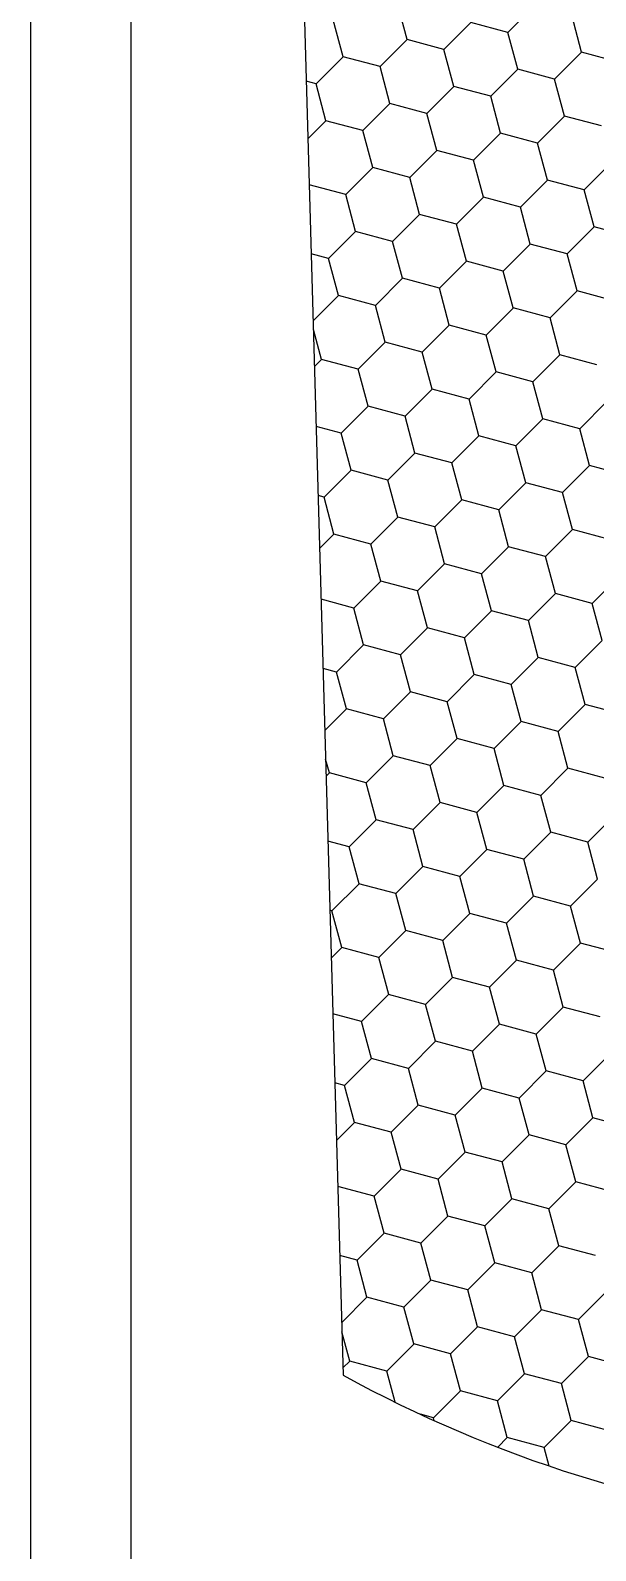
# Model space of a CAD drawing. Header units: inches. Extents: x 11.6 to 54.1, y 10.7 to 35.5.
# Drawn here: x 40.9025 to 41.0135, y 31.5544 to 31.8526 of the extents above; entities that cross this region are included whole.
import ezdxf

# ---------------------------------------------------------------- set-up
doc = ezdxf.new("R2010")
doc.units = ezdxf.units.IN
doc.header["$MEASUREMENT"] = 0
doc.layers.add('02', color=2, linetype='Continuous')

msp = doc.modelspace()

# ---------------------------------------------------------------- linework, layer by layer
at = {"layer": '02'}
for p, q in [((40.90253134291671, 32.49814949224543), (40.90253134291671, 31.39858789502483)), ((40.92221967443876, 32.49814949224543), (40.92221967443876, 31.39858789502483)), ((40.94057036515843, 32.40781655326151), (40.96393649581406, 31.58881997418081)), ((40.97646618563268, 31.85082545098572), (40.9745250427961, 31.8580698946958)), ((40.99625823971402, 31.85224622634138), (41.00156154051475, 31.85754952720032)), ((40.96391844107821, 31.84746329297792), (40.96197729824163, 31.854707736688)), ((41.01074726109911, 31.84836418045467), (41.00880611826252, 31.85560862415019)), ((40.98371049515955, 31.84888406828992), (40.9890137960767, 31.85418736914886)), ((40.99625809908431, 31.85224646237344), (40.98901365533057, 31.85418760521003)), ((40.99819951666105, 31.84500202246141), (40.99625837370805, 31.85224646615694)), ((40.97116275060508, 31.84552191025301), (40.97646605152223, 31.85082521111195)), ((40.98371035452984, 31.84888430438019), (40.97646591077611, 31.85082544721678)), ((40.98565177210659, 31.84163986445361), (40.98371062927, 31.84888430814914)), ((40.95861500605061, 31.84215975221611), (40.96391830696776, 31.84746305307505)), ((40.97116260997537, 31.84552214638694), (40.96391816622164, 31.84746328922353)), ((40.97310402766853, 31.83827770644581), (40.97116288483195, 31.84552215014133)), ((41.00544382618792, 31.84306063983837), (41.01074712710507, 31.84836394069731)), ((41.01799143011268, 31.84642303384913), (41.01074698647536, 31.84836417668572)), ((40.95861486542091, 31.84215998839369), (40.95669397174898, 31.84267469029015)), ((40.99289608163345, 31.83969848180146), (40.9981993825506, 31.8450017826604)), ((41.00544368555821, 31.84306087585588), (40.99819924192089, 31.84500201869247)), ((41.00738510313496, 31.83581643591475), (41.00544396029837, 31.84306087961028)), ((40.96055628311407, 31.834915548438), (40.95861514027748, 31.84215999213353)), ((40.98034833707899, 31.83633632376456), (40.98565163799613, 31.8416396246235)), ((40.99289594100375, 31.83969871786263), (40.98565149736643, 31.84163986069922)), ((40.99483735858049, 31.83245427790695), (40.9928962157439, 31.83969872160247)), ((40.96780059264093, 31.8329741657131), (40.97310389344167, 31.83827746657204)), ((40.98034819644928, 31.83633655986938), (40.97310375281196, 31.83827770270597)), ((40.95701633986138, 31.83137549946565), (40.9605561488872, 31.83491530853513)), ((40.96780045201123, 31.83297440187613), (40.96055600825749, 31.83491554471271)), ((40.98228961414244, 31.82909211989914), (40.98034847130585, 31.83633656359467)), ((41.00208166810736, 31.83051289531301), (41.00738496902451, 31.83581619617195)), ((41.01462927214853, 31.83387528935287), (41.0073848283948, 31.83581643218946)), ((40.96974186958797, 31.82572996189134), (40.96780072675138, 31.83297440558687)), ((40.98953392366931, 31.82715073726155), (40.99483722447004, 31.83245403812049)), ((41.00208152759406, 31.83051313135962), (40.99483708384033, 31.83245427419621)), ((41.00402294517081, 31.82326869136028), (41.00208180233422, 31.83051313505581)), ((40.97698617911484, 31.82378857922464), (40.98228947991557, 31.82909188008358)), ((40.9895337830396, 31.82715097336637), (40.98228933928586, 31.82909211620296)), ((40.96443843456037, 31.82042642118773), (40.9697417353611, 31.82572972204667)), ((40.97698603848513, 31.82378881537312), (40.96974159484781, 31.82572995820971)), ((40.99147520061634, 31.81990653335248), (40.98953405777976, 31.82715097704801)), ((41.01126725469768, 31.82132730881), (41.01657055549841, 31.82663060966894)), ((40.96443829393066, 31.82042665737987), (40.95727394345268, 31.82234633928471)), ((40.97892745617829, 31.81654437535923), (40.9769863133417, 31.82378881905476)), ((40.99871951014321, 31.81796515077309), (41.00402281094394, 31.82326845163203)), ((41.01126711406797, 31.82132754484206), (41.00402267043065, 31.8232686876932)), ((40.96637971162382, 31.81318221733687), (40.96443856878724, 31.82042666104695)), ((40.98617176558874, 31.81460299273618), (40.99147506638948, 31.81990629359512)), ((40.99871936962992, 31.81796538684881), (40.99147492587618, 31.81990652969995)), ((41.01320853164471, 31.81408310481362), (41.01126738880813, 31.82132754850915)), ((40.97362402103428, 31.81124083468472), (40.97892732183501, 31.81654413554367)), ((40.98617162507545, 31.81460322885556), (40.97892718132172, 31.8165443717067)), ((41.00066078720666, 31.81072094682037), (40.99871964425366, 31.81796539051589)), ((40.96107627647981, 31.80787867664782), (40.96637957739696, 31.81318197750676)), ((40.97362388052098, 31.81124107086231), (40.96637943676725, 31.81318221371345)), ((40.98811304265219, 31.80735878881256), (40.98617189981561, 31.81460323250809)), ((41.00790509661712, 31.80877956427008), (41.01320839741785, 31.81408286512902)), ((41.02045270065829, 31.81214195833905), (41.01320825690456, 31.81408310117564)), ((40.97556529809773, 31.80399663080476), (40.97362415526114, 31.81124107450029)), ((40.99535735206265, 31.80541740623318), (41.00066065286338, 31.81072070709212)), ((41.00790495610382, 31.8087798003458), (41.0006605124665, 31.81072094318239)), ((40.96107613596651, 31.80787891286906), (40.95766059133276, 31.80879410528593)), ((40.96301755365968, 31.80063447279696), (40.96107641082309, 31.80787891649248)), ((40.98280960750818, 31.80205524819627), (40.98811290842533, 31.80735854905521)), ((40.99535721154935, 31.80541764235255), (40.98811276791204, 31.80735878518914)), ((41.00984637368057, 31.8015353602737), (41.00790523084398, 31.80877980396923)), ((40.97026186295371, 31.79869309015936), (40.97556516387086, 31.8039963910183)), ((40.98280946699489, 31.8020554843593), (40.97556502335757, 31.80399662719589)), ((40.9972986291261, 31.7981732022659), (40.99535748628951, 31.80541764596143)), ((40.98475088468805, 31.7948110442581), (40.98280974185146, 31.80205548795362)), ((41.00454293853655, 31.79623181973017), (41.0098462394537, 31.80153512058911)), ((41.01709054269414, 31.79959421384279), (41.00984609894041, 31.80153535667938)), ((40.95803552841354, 31.79565234206399), (40.96301741931639, 31.80063423296684)), ((40.97026172244042, 31.79869332636605), (40.9630172788031, 31.80063446920263)), ((40.97220314013358, 31.79144888625029), (40.97026199729699, 31.79869332994582)), ((40.99199519398208, 31.79286966169326), (40.99729849489923, 31.7981729625522)), ((41.00454279813967, 31.79623205584954), (40.99729835438594, 31.79817319868613)), ((40.97944744942762, 31.78950750365635), (40.98475075034477, 31.79481080451529)), ((40.99199505358521, 31.79286989785629), (40.98475060983147, 31.79481104069288)), ((41.00648421571642, 31.78898761571924), (41.00454307287983, 31.79623205941476)), ((40.95965539557911, 31.78808672824249), (40.95808406789839, 31.79395100304697)), ((40.99393647116195, 31.78562545771143), (40.99199532832537, 31.79286990140696)), ((40.96689970498957, 31.78614534561945), (40.9722030057903, 31.79144864647839)), ((40.97944730903074, 31.78950773986304), (40.972202865277, 31.79144888269963)), ((40.98138872660748, 31.78226329971818), (40.9794475837709, 31.78950774341371)), ((41.00118078045599, 31.7836840752048), (41.00648408137314, 31.78898737606374)), ((41.01372838461358, 31.78704646934654), (41.00648394097626, 31.78898761218312)), ((40.95829032558068, 31.78672155271357), (40.95965526123583, 31.78808648844148)), ((40.96689956447627, 31.78614558186979), (40.95965512083895, 31.78808672470637)), ((40.96884098216943, 31.77890114171038), (40.96689983933285, 31.7861455854059)), ((40.98863303601794, 31.78032191715334), (40.99393633681867, 31.78562521801229)), ((41.00118064005911, 31.78368431135328), (40.99393619642179, 31.78562545418987)), ((41.00312205763586, 31.77643987117932), (41.00118091479927, 31.78368431487485)), ((40.97608529146347, 31.77695975911644), (40.9813885922642, 31.78226305997538)), ((40.98863289562106, 31.78032215336003), (40.98138845186732, 31.78226329619662)), ((40.9905743131978, 31.77307771317152), (40.98863317036122, 31.78032215686704)), ((41.01036636704631, 31.77449848870179), (41.01566966784704, 31.77980178956074)), ((40.963537546909, 31.77359760107953), (40.96884084782615, 31.77890090193847)), ((40.97608515095018, 31.77695999536678), (40.96884070731286, 31.77890113820337)), ((40.97802656864334, 31.76971555516371), (40.97608542580675, 31.77695999885924)), ((40.96353740651212, 31.77359783737353), (40.95862721103295, 31.77491352026715)), ((40.99781862249184, 31.77113633066489), (41.00312192329257, 31.77643963152383)), ((41.01036622664943, 31.77449872483572), (41.0031217828957, 31.77643986767231)), ((41.01230764422618, 31.76725428463266), (41.01036650138959, 31.77449872832818)), ((40.96547882408887, 31.76635339715591), (40.96353768125228, 31.77359784085144)), ((40.98527087793737, 31.76777417262798), (40.99057417885452, 31.77307747348692)), ((40.99781848209496, 31.77113656684247), (40.99057403845764, 31.77307770967906)), ((40.99975989967171, 31.76389212662485), (40.99781875683512, 31.77113657032038)), ((40.97272313338291, 31.76441201457652), (40.97802643430006, 31.76971531543546)), ((40.9852707375405, 31.76777440884922), (40.97802629390318, 31.76971555168581)), ((40.96017538882844, 31.76104985653961), (40.96547868974559, 31.76635315739856)), ((40.97272299298603, 31.76441225085597), (40.96547854934871, 31.76635339369255)), ((40.98721215511724, 31.76052996861705), (40.98527101228066, 31.76777441231258)), ((41.00700420896575, 31.76195074417643), (41.01230750988289, 31.76725404503537)), ((41.01955181323975, 31.76531313833271), (41.01230736948602, 31.7672542811693)), ((40.97466441067919, 31.75716781060925), (40.9727232678426, 31.76441225430477)), ((40.99445646441128, 31.75858858612497), (40.99975976532843, 31.76389188698391)), ((41.00700406868528, 31.76195098033946), (40.99975962493155, 31.76389212317605)), ((41.00894548614561, 31.75470654007819), (41.00700434330903, 31.76195098378827)), ((40.96017524843156, 31.76105009286272), (40.95901385891303, 31.76136128626837)), ((40.96211666612472, 31.75380565261599), (40.96017552328814, 31.76105009631152)), ((40.98190871985681, 31.75522642808806), (40.98721202077396, 31.76052972894701)), ((40.99445632413082, 31.75858882234621), (40.98721188037708, 31.7605299651828)), ((40.96936097541876, 31.75186427005116), (40.97466427621949, 31.7571675709101)), ((40.98190857957635, 31.75522666435296), (40.97466413582261, 31.75716780718955)), ((40.99639774170756, 31.75134438207039), (40.99445659887098, 31.75858882576591)), ((40.95930951413285, 31.75099839532646), (40.96211653166502, 31.75380541285864)), ((40.96936083502188, 31.75186450635971), (40.96211639126815, 31.75380564919629)), ((40.98384999715309, 31.74798222407713), (40.98190885431651, 31.75522666777266)), ((41.00364205088518, 31.74940299963652), (41.00894535180233, 31.75470630049546)), ((41.01618965515919, 31.7527653938219), (41.00894521152187, 31.75470653665849)), ((40.97130225271504, 31.74462006606933), (40.96936110976204, 31.75186450976486)), ((40.99109430644713, 31.74604084159961), (40.99639760724786, 31.75134414245855)), ((41.00364191060472, 31.74940323582865), (40.9963974669674, 31.75134437866524)), ((40.97854656189266, 31.74267868354815), (40.9838498626934, 31.74798198440709)), ((40.99109416605025, 31.7460410778354), (40.98384972241293, 31.74798222067199)), ((41.00558332818147, 31.74215879553827), (41.00364218534488, 31.7494032392338)), ((40.9659988173382, 31.73931652551124), (40.97130211813893, 31.74461982637018)), ((40.97854642149579, 31.74267891984215), (40.97130197785847, 31.74462006267873)), ((40.993035583627, 31.73879663753047), (40.99109444079041, 31.746041081226)), ((41.0128276374755, 31.74021741313351), (41.01813093827624, 31.74552071399245)), ((40.96599867694132, 31.7393167618489), (40.95959383061673, 31.74103293526292)), ((40.98048783918895, 31.73543447952267), (40.97854669635236, 31.74267892321819)), ((41.00027989292104, 31.7368552550966), (41.00558319372177, 31.74215855595554)), ((41.01282749719504, 31.74021764932564), (41.00558305344131, 31.74215879216223)), ((40.96794009463448, 31.73207232151486), (40.96599895179789, 31.73931676521039)), ((40.98773214836657, 31.73349309705969), (40.99303544928372, 31.73879639791863)), ((41.00027975264057, 31.73685549133239), (40.99303530888684, 31.73879663416898)), ((41.01476891465537, 31.73297320899161), (41.01282777181878, 31.74021765268714)), ((40.9751844038121, 31.73013093902279), (40.98048770461283, 31.73543423988173)), ((40.98773200808611, 31.73349333333914), (40.98048756444879, 31.73543447617573)), ((41.00222117021732, 31.72961105098381), (41.00028002738073, 31.73685549467933)), ((40.98967342566285, 31.726248892976), (40.98773228282626, 31.73349333667153)), ((41.00946547939494, 31.72766966860814), (41.01476878031209, 31.73297296946708)), ((40.96263665925763, 31.72676878097133), (40.96793996017478, 31.73207208183027)), ((40.97518426353164, 31.73013117534589), (40.9679398197779, 31.73207231818247)), ((40.9771256812248, 31.7228867349682), (40.97518453838821, 31.73013117866373)), ((40.99691773484047, 31.72430751055668), (41.00222103564121, 31.72961081141563)), ((41.00946533923089, 31.72766990482938), (41.00222089547716, 31.72961104766597)), ((40.96263651897717, 31.72676901735264), (40.95998047849681, 31.72748070126414)), ((40.96457793667033, 31.71952457697495), (40.96263679383375, 31.72676902067047)), ((40.98436999028601, 31.72094535251978), (40.98967329120315, 31.72624865337872)), ((40.99691759456001, 31.72430774683613), (40.98967315092269, 31.72624888967272)), ((41.01140675669122, 31.72042546443714), (41.00946561385464, 31.72766990814722)), ((40.99885901213676, 31.71706330642934), (40.99691786930017, 31.72430775013942)), ((40.97182224584795, 31.71758319448287), (40.97712554664869, 31.72288649534181)), ((40.98436985012196, 31.72094558884288), (40.97712540636822, 31.72288673167947)), ((40.9863112676987, 31.71370114843609), (40.98437012486212, 31.72094559213161)), ((41.00610332131438, 31.71512192406823), (41.01140662223153, 31.72042522492717)), ((41.0186509257048, 31.71848431832638), (41.01140648206748, 31.72042546116296)), ((40.96032870268501, 31.7152752379248), (40.96457780209422, 31.7195243373049)), ((40.97182210556749, 31.71758343084963), (40.96457766181376, 31.71952457368621)), ((40.97376352326065, 31.71033899042828), (40.97182238030765, 31.71758343412381)), ((40.99355557687633, 31.71175976603132), (40.99885887767706, 31.71706306689026)), ((41.00610318115033, 31.71512216033312), (40.99885873751301, 31.71706330316971)), ((41.00804459872707, 31.70787771989723), (41.00610345589049, 31.71512216359275)), ((40.98100783220544, 31.70839760797986), (40.98631113312259, 31.7137009088388)), ((40.99355543659586, 31.71176000233987), (40.98631099295854, 31.71370114517646)), ((40.99549685417261, 31.70451556188942), (40.99355571133602, 31.71176000558495)), ((40.96121577870618, 31.70697683242048), (40.96048796280339, 31.70969307821957)), ((40.96846008776739, 31.70503544994295), (40.97376338856812, 31.7103387508019)), ((40.98100769204139, 31.70839784434662), (40.97376324840408, 31.71033898718321)), ((40.98294910973456, 31.70115340388162), (40.98100796689797, 31.70839784757715)), ((40.96058349985216, 31.70634444857438), (40.96121564401366, 31.70697659276499)), ((40.96845994748693, 31.70503568635337), (40.96121550384961, 31.70697682918995)), ((41.00274116335023, 31.70257417952831), (41.00804446415096, 31.70787748038725)), ((41.01528876774065, 31.70593657381556), (41.00804432398692, 31.70787771665215)), ((40.97040136518009, 31.69779124587382), (40.9684602223435, 31.70503568956934)), ((40.99019341879576, 31.69921202149141), (40.9954967195965, 31.70451532235035)), ((41.00274102318618, 31.70257441582231), (40.99549657943245, 31.7045155586589)), ((41.00468244064651, 31.69532997534276), (41.00274129780993, 31.70257441903829)), ((40.97764567424129, 31.6958498634545), (40.98294897504203, 31.70115316431344)), ((40.99019327863171, 31.69921225782906), (40.98294883487798, 31.70115340066565)), ((40.96509792968683, 31.69248770540304), (40.97040123060398, 31.69779100626198)), ((40.97764553407725, 31.69585009983581), (40.97040109032351, 31.69779124267239)), ((40.99213469620846, 31.69196781733496), (40.99019355337187, 31.69921226103048)), ((41.01192674982413, 31.69338859303986), (41.01723005062487, 31.6986918938988)), ((40.96509778952278, 31.69248794184256), (40.96094709808059, 31.69360011624536)), ((40.97958695177041, 31.68860565932715), (40.97764580893382, 31.69585010302268)), ((40.99937900526967, 31.6900264349884), (41.0046823060704, 31.69532973584734)), ((41.01192660966009, 31.6933888293193), (41.00468216602277, 31.69532997215589)), ((41.01386802723683, 31.68614438881065), (41.01192688440025, 31.69338883250617)), ((40.96703920721594, 31.6852435013339), (40.96509806437935, 31.69248794502943)), ((40.9868312607152, 31.68666427695149), (40.99213456163235, 31.69196757781043)), ((40.99937886522203, 31.69002667132605), (40.9921344214683, 31.69196781416264)), ((40.97428351616073, 31.68330211891458), (40.97958681707788, 31.68860541977352)), ((40.98683112055115, 31.6866645133328), (40.97958667691383, 31.68860565616939)), ((41.00132028268236, 31.68278223078829), (40.99937913984578, 31.69002667449837)), ((40.96173577160626, 31.67993996087768), (40.96703907252341, 31.68524326173662)), ((40.9742833761131, 31.68330235533955), (40.96703893235937, 31.68524349817613)), ((40.98877253824431, 31.67942007279504), (40.98683139540773, 31.68666451649057)), ((41.00856459174357, 31.68084084849994), (41.01386789266072, 31.68614414935888)), ((40.97622479368984, 31.67605791478724), (40.97428365085326, 31.68330235848276)), ((40.9960168471891, 31.67747869046303), (41.00132014810625, 31.68278199132197)), ((41.00856445169594, 31.68084108480849), (41.00132000805862, 31.68278222764508)), ((40.96173563155863, 31.6799401973463), (40.96133374596067, 31.68004788224658)), ((40.96367704925179, 31.67269575677943), (40.96173590641521, 31.67994020047496)), ((40.98346910263464, 31.67411653241157), (40.98877240355178, 31.67941983327052)), ((40.99601670714147, 31.67747892681524), (40.98877226338774, 31.67942006965183)), ((41.01050586915627, 31.67359664425618), (41.00856472631968, 31.68084108795171)), ((40.97092135819658, 31.67075437437467), (40.97622465899732, 31.67605767523361)), ((40.983468962587, 31.67411676882199), (40.97622451894969, 31.67605791165857)), ((40.99795812471822, 31.67023448624838), (40.99601698188163, 31.6774789299439)), ((40.96160268840432, 31.67062129117272), (40.96367691444285, 31.6726955171967)), ((40.97092121803254, 31.67075461082874), (40.96367677439522, 31.67269575366532)), ((40.98541038028016, 31.66687232824057), (40.98346923744358, 31.6741167719361)), ((41.00520243366301, 31.66829310396002), (41.01050573458016, 31.67359640481897)), ((41.01775003828626, 31.67165549830548), (41.01050559453252, 31.67359664114207)), ((40.9728626357257, 31.66351017023277), (40.97092149288911, 31.6707546139283)), ((40.99265468922496, 31.66493094592312), (40.99795799002569, 31.67023424678206)), ((41.00520229373179, 31.66829334031223), (40.99795784997806, 31.67023448314882)), ((40.98010694467049, 31.66156878788621), (40.98541024547122, 31.66687208874515)), ((40.99265454917732, 31.66493118231898), (40.98541010542359, 31.66687232515557)), ((41.00714371119212, 31.66104889970171), (41.00520256835554, 31.66829334339724)), ((40.96755920011602, 31.65820662983475), (40.97286250103317, 31.66350993069369)), ((40.98010680462286, 31.66156902432573), (40.97286236086912, 31.66351016716231)), ((40.99459596675407, 31.65768674169391), (40.99265482391748, 31.66493118540399)), ((40.9820482221996, 31.6543245836861), (40.98010707936302, 31.66156902738163)), ((41.00184027569886, 31.65574535943466), (41.00714357649959, 31.6610486602936)), ((41.0143878802057, 31.65910775380922), (41.00714343656838, 31.66104889664581)), ((40.96755906006839, 31.65820686633248), (40.96191371778078, 31.65971953124114)), ((40.96950047776155, 31.65096242569285), (40.96755933492496, 31.65820686938838)), ((40.98929253114439, 31.6523832013832), (40.99459583206154, 31.65768650224214)), ((41.00184013565123, 31.65574559581597), (40.99459569201391, 31.65768673865256)), ((41.00378155322797, 31.6485011551618), (41.00184041039139, 31.65574559885732)), ((40.97674478658993, 31.64902104334629), (40.98204808750707, 31.65432434420524)), ((40.98929239109676, 31.65238343782272), (40.98204794745944, 31.65432458065931)), ((40.99123380878992, 31.64513899715399), (40.98929266595334, 31.65238344084952)), ((41.01102586217277, 31.64655977293165), (41.01632916308991, 31.65186307379059)), ((40.96419704203546, 31.64565888530939), (40.96950034295261, 31.65096218616833)), ((40.97674464654229, 31.64902127982947), (40.96950020290497, 31.65096242266605)), ((40.97868606423545, 31.64177683914619), (40.97674492139887, 31.64902128284172)), ((40.96419690210424, 31.64565912183622), (40.96230036566086, 31.64616729722781)), ((40.96613831968099, 31.63841468113839), (40.9641971768444, 31.64565912483391)), ((40.9984781176183, 31.64319761489475), (41.00378141853545, 31.64850091575369)), ((41.01102572224155, 31.64656000929841), (41.00378127848781, 31.64850115214955)), ((41.01296713970188, 31.63931556861513), (41.01102599686529, 31.64656001231066)), ((40.98593037306383, 31.63983545685784), (40.99123367398098, 31.64513875771678)), ((40.99847797768708, 31.64319785130516), (40.99123353404976, 31.6451389941563)), ((41.00041939526383, 31.63595341060733), (40.99847825242724, 31.64319785430285)), ((40.97338262862578, 31.63647329880638), (40.97868592942651, 31.64177659966532)), ((40.98593023313261, 31.63983569331191), (40.97868578937888, 31.64177683616305)), ((40.98787165070936, 31.63259125259952), (40.98593050787277, 31.63983569629505)), ((40.9626218770729, 31.63489813378561), (40.96613818487204, 31.63841444162841)), ((40.97338248857815, 31.63647353531866), (40.96613804494083, 31.6384146781698)), ((41.0076637040922, 31.63401202839174), (41.01296700500935, 31.63931532925068)), ((41.02021130883187, 31.6373744227954), (41.01296686507813, 31.63931556563199)), ((40.97532390627131, 31.62922909459172), (40.97338276343472, 31.63647353828725)), ((40.99511595965415, 31.63064987035483), (41.00041926045488, 31.63595317121377)), ((41.00766356416099, 31.63401226480215), (41.00041912052367, 31.63595340763874)), ((41.00960498173773, 31.62676782406066), (41.00766383890114, 31.63401226775619)), ((40.98256821509968, 31.62728771231792), (40.98787151590042, 31.63259101317686)), ((40.99511581972293, 31.6306501068089), (40.9878713759692, 31.63259124964549)), ((40.97002047054522, 31.62392555428102), (40.97532377134595, 31.62922885513996)), ((40.98256807516847, 31.62728794881565), (40.97532363141473, 31.62922909165223)), ((40.99705723729968, 31.62340566605286), (40.99511609446309, 31.63065010976294)), ((40.970020330614, 31.6239257908224), (40.96288033736456, 31.62583894622236)), ((40.98450949274521, 31.62004350804506), (40.98256834990863, 31.62728795175514)), ((41.00430154612805, 31.62146428385182), (41.00960484692879, 31.62676758471076)), ((41.01684915075131, 31.62482667829914), (41.00960470711399, 31.62676782113573)), ((40.97196174819074, 31.61668135005181), (40.97002060535416, 31.62392579374733)), ((40.99175380157359, 31.61810212581491), (40.99705710237432, 31.62340542667386)), ((41.00430140619684, 31.62146452030589), (40.99705696255952, 31.62340566314248)), ((40.97920605701912, 31.61473996777801), (40.98450935781985, 31.62004326863695)), ((40.99175366164237, 31.61810236231264), (40.98450921800505, 31.62004350514923)), ((41.00624282377358, 31.61422007952075), (41.004301680937, 31.62146452321628)), ((40.96665831246465, 31.6113778097411), (40.9719616133818, 31.61668111060004)), ((40.9792059170879, 31.61474020431939), (40.97196147345058, 31.61668134715597)), ((40.99369507921912, 31.61085792151295), (40.99175393638253, 31.61810236520847)), ((40.98114733478106, 31.60749576350514), (40.97920619194448, 31.61474020720067)), ((41.00093938804749, 31.60891653932646), (41.00624268884822, 31.6142198401854)), ((41.01348699278716, 31.61227893378833), (41.00624254903342, 31.61422007662492)), ((40.96665817253344, 31.61137804632614), (40.96326698524464, 31.61228671222358)), ((40.9685995902266, 31.60413360549734), (40.96665844739001, 31.61137804919287)), ((40.98839164349302, 31.605554381275), (40.99369494441017, 31.61085768213394)), ((41.00093924823269, 31.60891677579508), (40.99369480447896, 31.61085791863167)), ((40.97584389893856, 31.60219222323809), (40.98114719985571, 31.60749552409703)), ((40.98839150367822, 31.60555461780183), (40.98114705992449, 31.60749576063841)), ((41.00288066580944, 31.60167233496628), (41.00093952297285, 31.60891677866181)), ((40.96364106562506, 31.59917497638395), (40.96859945530124, 31.60413336606013)), ((40.97584375912376, 31.60219245980858), (40.96859931537002, 31.60413360264516)), ((40.99033292125497, 31.59831017695848), (40.98839177841838, 31.605554620654)), ((41.0101249745214, 31.59973095282345), (41.01542827543854, 31.60503425368239)), ((40.9777851767005, 31.59494801895067), (40.97584403386391, 31.60219246266075)), ((40.99757722996693, 31.59636879478654), (41.00288053088408, 31.60167209564548)), ((41.01012483482301, 31.59973118929207), (41.00288039106928, 31.60167233212866)), ((40.98502948541246, 31.59300663674964), (40.99033278632961, 31.59830993760858)), ((40.99757709015213, 31.59636903129882), (40.99033264651481, 31.59831017413541)), ((41.01206625228334, 31.59248674841962), (41.01012510944675, 31.59973119211514)), ((40.96523743226245, 31.59158586094287), (40.96369315601006, 31.59734917845941)), ((40.97248174097441, 31.58964447869818), (40.97778504177514, 31.59494777955712)), ((40.98502934571408, 31.59300687330557), (40.97778490196034, 31.59494801614215)), ((40.99951850772887, 31.58912459042637), (40.99757736489229, 31.59636903412189)), ((40.98697076329082, 31.58576243240401), (40.98502962045423, 31.59300687611409)), ((41.00676281644083, 31.58718320829809), (41.01206611735798, 31.59248650915703)), ((41.01931042129691, 31.59054560278906), (41.0120659776596, 31.59248674562565)), ((40.96389586279221, 31.59024418703353), (40.96523729722067, 31.59158562152021)), ((40.97248160104319, 31.58964471531232), (40.96523715740587, 31.5915858581489)), ((40.9741219306463, 31.58352395079288), (40.97248187589977, 31.58964471810629)), ((40.99421507200278, 31.58382105024663), (40.99951837280351, 31.58912435110557)), ((41.00676267674245, 31.58718344479581), (40.99951823298871, 31.5891245876324)), ((41.00870409431919, 31.5799390038797), (41.00676295148261, 31.58718344757523)), ((40.98166732744831, 31.58045889220972), (40.98697062824905, 31.58576219306866)), ((40.99421493218798, 31.58382128680256), (40.98697048855066, 31.58576242963915)), ((40.99615634976472, 31.5765768458719), (40.99421520692814, 31.58382128956742)), ((40.98166718763351, 31.58045912880931), (40.97908325689897, 31.58115149094971)), ((40.98181730065081, 31.57989992762174), (40.98166746237367, 31.58045913155962)), ((41.00340065847669, 31.57463546375817), (41.00870395927742, 31.57993876461711)), ((41.01594826333277, 31.57799785827825), (41.00870381957903, 31.57993900112939)), ((40.99426407400571, 31.57468446574654), (40.99615621483937, 31.5765766065802)), ((41.0034005187783, 31.574635700285), (40.99615607502457, 31.57657684313614)), ((41.00437354469724, 31.57100534617217), (41.00340079340204, 31.57463570302076))]:
    msp.add_line(p, q, dxfattribs=at)
msp.add_arc((41.08612823275435, 31.81137950701537), 0.2538967629371526, 241.2319175375743, 263.9252405488995, dxfattribs=at)

doc.saveas('drawing.dxf')
